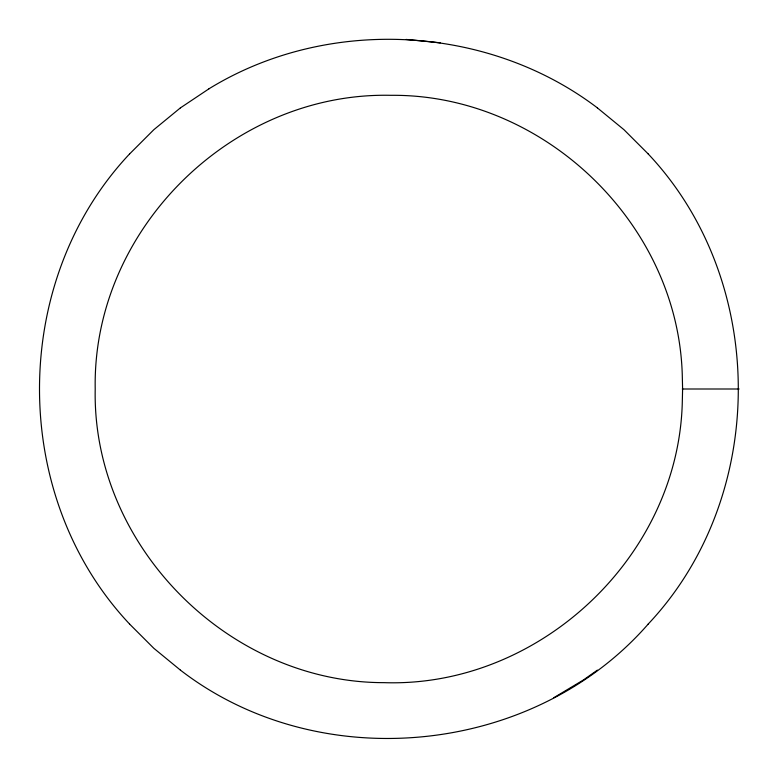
<?xml version="1.0" encoding="UTF-8"?>
<svg xmlns="http://www.w3.org/2000/svg" width="778" height="778" viewBox="0 0 778 778"><rect width="100%" height="100%" fill="white"/><g stroke="black" fill="none" stroke-linecap="round" stroke-linejoin="round"><path stroke-width="1.17" d="M129.566 153.956C9.492 281.471 9.472 496.539 129.576 624.034M648.22 624.034C768.314 496.549 768.324 281.451 648.22 153.966M129.576 153.966L153.859 129.673L180.408 107.879M648.23 624.044C533.095 756.041 319.077 777.125 180.408 670.121M180.408 107.889L208.971 88.809M597.397 670.121L583.354 680.011L553.887 697.662M208.961 88.799C326.848 16.27 487.193 24.137 597.397 107.879M682.248 389L739.1 389M406.077 39.435L440.251 42.8M597.387 107.889L623.937 129.673L648.23 153.956M180.408 670.111L153.859 648.327L129.566 624.044M682.598 389L682.296 402.245C678.445 557.427 538.386 687.81 384.079 682.656C228.324 682.734 91.989 545.592 95.208 389C92.232 229.335 232.243 91.775 390.906 95.315C542.801 93.866 678.416 223.14 682.296 375.755L682.598 389"/></g></svg>
